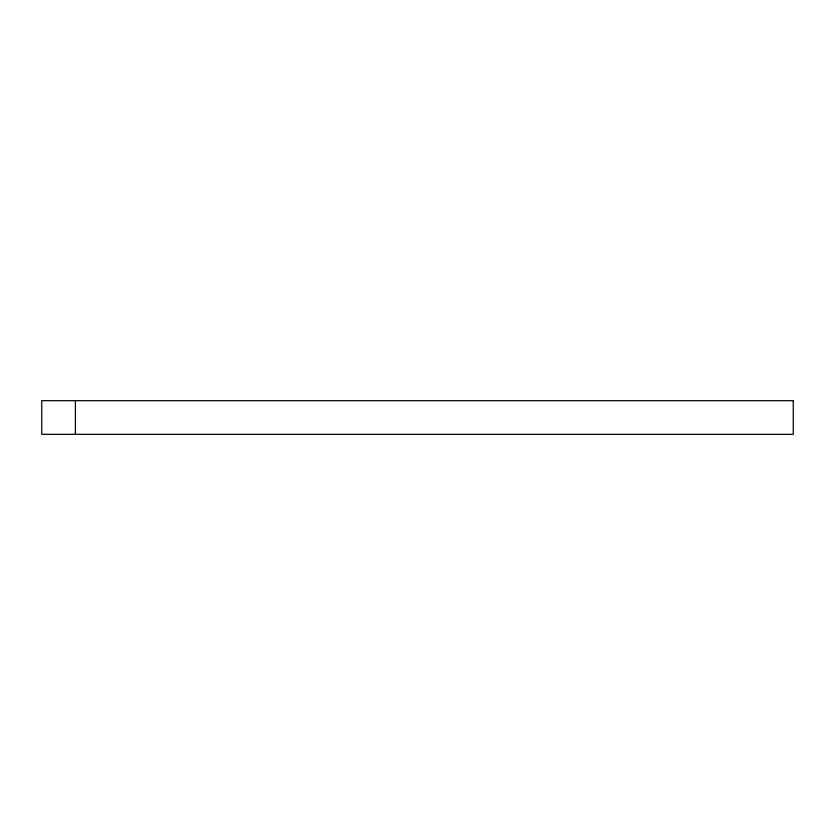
<?xml version="1.0" encoding="UTF-8"?>
<svg xmlns="http://www.w3.org/2000/svg" width="835" height="835" viewBox="0 0 835 835"><rect width="100%" height="100%" fill="white"/><g stroke="black" fill="none" stroke-linecap="round" stroke-linejoin="round"><path stroke-width="1.25" d="M75.4 400.675L75.4 434.325M793.25 400.675L41.75 400.675L41.75 434.325L793.25 434.325L793.25 400.675"/></g></svg>
